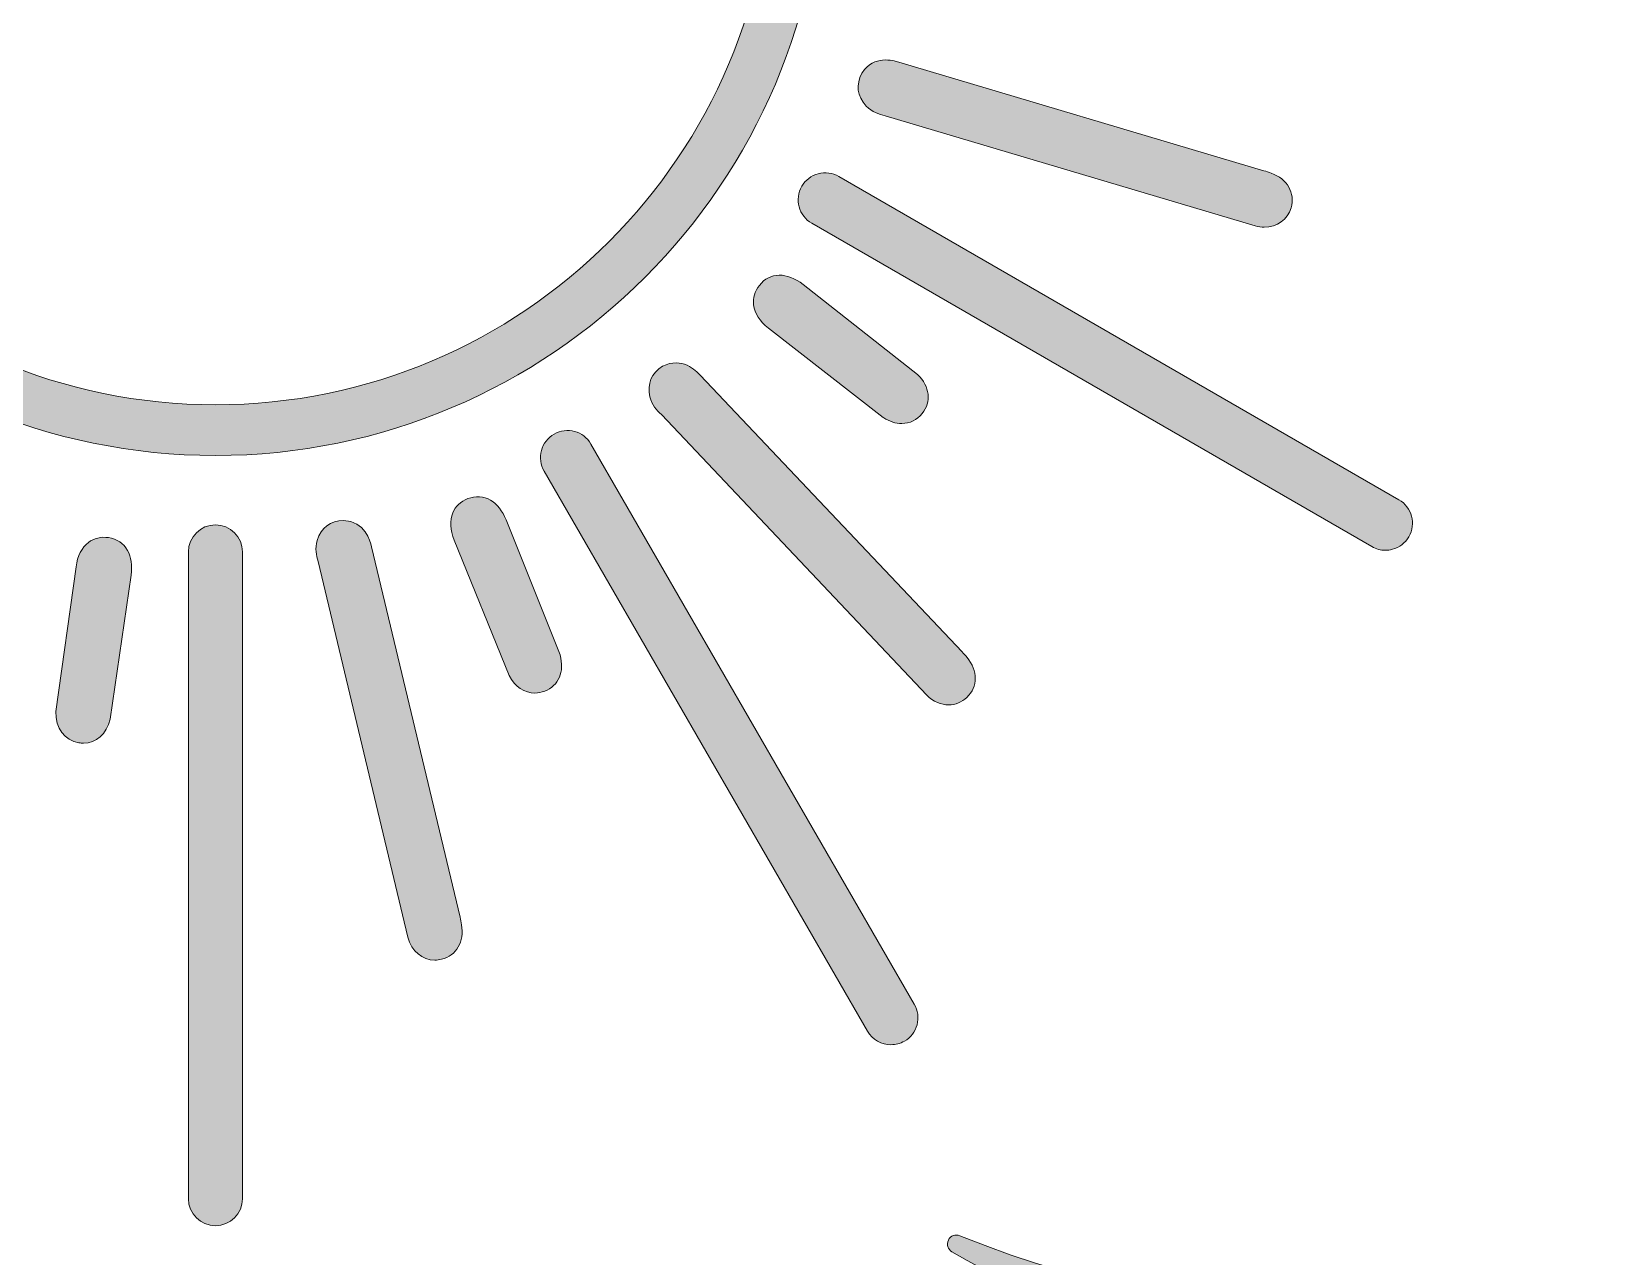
# Model space of a CAD drawing. Header units: inches. Extents: x 12.8 to 22.7, y -25.3 to -13.2.
# Drawn here: x 16.78 to 20.418, y -21.14 to -18.334 of the extents above; entities that cross this region are included whole.
import ezdxf

# ---------------------------------------------------------------- set-up
doc = ezdxf.new("R2010")
doc.units = ezdxf.units.IN
doc.header["$MEASUREMENT"] = 0
doc.layers.add('Layer 1', color=7, linetype='Continuous')

msp = doc.modelspace()

# ---------------------------------------------------------------- hatches: boundary and pattern name
at = {"layer": 'Layer 1', "true_color": 0xa16e58}
h = msp.add_hatch(color=35, dxfattribs=at)
h.dxf.hatch_style = 2
edge = h.paths.add_edge_path()
edge.add_spline(control_points=[(18.5936, -17.9121), (18.5936, -17.1442), (17.9689, -16.5195), (17.201, -16.5195), (16.4331, -16.5195), (15.8084, -17.1442), (15.8084, -17.9121), (15.8084, -18.68), (16.4331, -19.3047), (17.201, -19.3047), (17.9689, -19.3047), (18.5936, -18.68), (18.5936, -17.9121)], knot_values=[0, 0, 0, 0, 1, 1, 1, 2, 2, 2, 3, 3, 3, 4, 4, 4, 4], degree=3, periodic=1)
edge = h.paths.add_edge_path()
edge.add_spline(control_points=[(17.201, -19.1885), (16.4972, -19.1885), (15.9246, -18.6159), (15.9246, -17.9121), (15.9246, -17.2083), (16.4972, -16.6357), (17.201, -16.6357), (17.9048, -16.6357), (18.4774, -17.2083), (18.4774, -17.9121), (18.4774, -18.6159), (17.9048, -19.1885), (17.201, -19.1885)], knot_values=[0, 0, 0, 0, 1, 1, 1, 2, 2, 2, 3, 3, 3, 4, 4, 4, 4], degree=3, periodic=1)
h = msp.add_hatch(color=35, dxfattribs=at)
h.dxf.hatch_style = 2
edge = h.paths.add_edge_path()
edge.add_spline(control_points=[(22.446, -18.0345), (22.4061, -17.9379), (22.3606, -17.8447), (22.3098, -17.7551), (22.0392, -17.2779), (21.6179, -16.9051), (21.0986, -16.6894), (20.989, -16.6442), (20.8758, -16.6064), (20.762, -16.5774), (20.7515, -16.5747), (20.7406, -16.5806), (20.7372, -16.5909), (20.7338, -16.6012), (20.7388, -16.6124), (20.7488, -16.6166), (21.9854, -17.1338), (22.561, -18.5184), (22.0593, -19.7688), (21.5456, -20.9965), (20.1315, -21.5903), (18.9069, -21.0924), (18.8968, -21.0883), (18.8852, -21.0926), (18.8804, -21.1024), (18.8756, -21.1123), (18.8792, -21.1241), (18.8886, -21.1295), (18.9818, -21.1838), (19.0798, -21.2324), (19.1799, -21.2741), (19.3405, -21.3413), (19.505, -21.3912), (19.6712, -21.4243), (19.5184, -21.4925), (19.3786, -21.5902), (19.2322, -21.6707), (19.0437, -21.7743), (18.8495, -21.8681), (18.6493, -21.9469), (18.3478, -22.0656), (18.0386, -22.1825), (17.7902, -22.3973), (17.6845, -22.4887), (17.5753, -22.5751), (17.456, -22.6486), (17.1678, -22.8264), (16.9809, -23.1131), (16.8067, -23.3951), (16.6192, -23.6988), (16.4255, -23.9954), (16.1544, -24.2326), (15.9203, -24.4375), (16.4251, -24.8159), (16.567, -24.9211), (16.8192, -25.1081), (17.1196, -25.2442), (17.4376, -25.2498), (17.4626, -25.2502), (17.479, -25.2424), (17.4941, -25.2236), (17.7166, -24.9472), (18.0641, -24.8319), (18.399, -24.76), (18.7917, -24.6757), (19.184, -24.6205), (19.5659, -24.4896), (19.7834, -24.415), (19.9872, -24.2975), (20.1126, -24.0992), (20.2543, -23.8751), (20.4248, -23.6718), (20.6027, -23.479), (20.6398, -23.4387), (20.6752, -23.3967), (20.6954, -23.3444), (20.707, -23.3143), (20.7139, -23.2837), (20.7087, -23.2512), (20.7067, -23.2384), (20.7034, -23.2322), (20.6892, -23.2427), (20.6194, -23.2938), (20.5479, -23.3427), (20.4789, -23.3949), (20.3478, -23.494), (20.2222, -23.5999), (20.0949, -23.7038), (20.0895, -23.7082), (20.0836, -23.7123), (20.0772, -23.7149), (20.0712, -23.7174), (20.065, -23.7155), (20.0608, -23.7098), (20.0563, -23.7039), (20.0573, -23.698), (20.0616, -23.6929), (20.0655, -23.6882), (20.0702, -23.684), (20.075, -23.6801), (20.1853, -23.5906), (20.294, -23.499), (20.4063, -23.4118), (20.5135, -23.3286), (20.6271, -23.2544), (20.7327, -23.1689), (20.7988, -23.1154), (20.8707, -23.0618), (20.9122, -22.9857), (20.9143, -22.9819), (20.9179, -22.9757), (20.9165, -22.9739), (20.9126, -22.9689), (20.9072, -22.973), (20.9024, -22.9748), (20.8983, -22.9763), (20.894, -22.9775), (20.8899, -22.9792), (20.7305, -23.0496), (20.5635, -23.1027), (20.4026, -23.17), (20.2379, -23.2388), (20.0763, -23.3159), (19.9206, -23.4033), (19.9091, -23.4098), (19.8948, -23.4188), (19.8866, -23.4013), (19.8787, -23.3845), (19.8962, -23.3824), (19.9061, -23.3763), (19.9724, -23.3353), (20.0453, -23.3074), (20.1142, -23.2718), (20.3694, -23.14), (20.6399, -23.0427), (20.9076, -22.9403), (20.992, -22.9079), (21.0757, -22.8866), (21.1354, -22.8149), (21.23, -22.7013), (21.2542, -22.5446), (21.2893, -22.4056), (21.349, -22.1684), (21.4356, -21.9342), (21.4744, -21.6927), (21.4939, -21.5708), (21.4934, -21.4462), (21.5186, -21.3252), (21.5277, -21.281), (21.5355, -21.2366), (21.5308, -21.1912), (21.526, -21.1445), (21.4903, -21.1117), (21.4471, -21.1083), (21.8912, -20.8366), (22.2394, -20.4305), (22.446, -19.9344), (22.6962, -19.3337), (22.6962, -18.6412), (22.446, -18.0345)], knot_values=[0, 0, 0, 0, 1, 1, 1, 2, 2, 2, 3, 3, 3, 4, 4, 4, 5, 5, 5, 6, 6, 6, 7, 7, 7, 8, 8, 8, 9, 9, 9, 10, 10, 10, 11, 11, 11, 12, 12, 12, 13, 13, 13, 14, 14, 14, 15, 15, 15, 16, 16, 16, 17, 17, 17, 18, 18, 18, 19, 19, 19, 20, 20, 20, 21, 21, 21, 22, 22, 22, 23, 23, 23, 24, 24, 24, 25, 25, 25, 26, 26, 26, 27, 27, 27, 28, 28, 28, 29, 29, 29, 30, 30, 30, 31, 31, 31, 32, 32, 32, 33, 33, 33, 34, 34, 34, 35, 35, 35, 36, 36, 36, 37, 37, 37, 38, 38, 38, 39, 39, 39, 40, 40, 40, 41, 41, 41, 42, 42, 42, 43, 43, 43, 44, 44, 44, 45, 45, 45, 46, 46, 46, 47, 47, 47, 48, 48, 48, 49, 49, 49, 50, 50, 50, 51, 51, 51, 52, 52, 52, 53, 53, 53, 53], degree=3, periodic=1)
edge = h.paths.add_edge_path()
edge.add_spline(control_points=[(19.8856, -23.7071), (19.8911, -23.6973), (19.898, -23.6875), (19.9103, -23.6945), (19.9245, -23.7025), (19.9174, -23.7139), (19.9115, -23.724), (19.9097, -23.7271), (19.9076, -23.73), (19.906, -23.7331), (19.8277, -23.8769), (19.7042, -23.9596), (19.5487, -24.0011), (19.4823, -24.0188), (19.4145, -24.0316), (19.3503, -24.057), (19.3471, -24.0582), (19.3436, -24.0589), (19.3403, -24.0598), (19.3326, -24.0596), (19.3259, -24.0576), (19.3237, -24.0494), (19.3208, -24.0387), (19.3266, -24.0323), (19.3359, -24.0292), (19.3652, -24.0196), (19.3943, -24.0092), (19.424, -24.0013), (19.4836, -23.9855), (19.5431, -23.9696), (19.6019, -23.9506), (19.7261, -23.9104), (19.8148, -23.8295), (19.8788, -23.7184), (19.881, -23.7146), (19.8834, -23.7109), (19.8856, -23.7071)], knot_values=[0, 0, 0, 0, 1, 1, 1, 2, 2, 2, 3, 3, 3, 4, 4, 4, 5, 5, 5, 6, 6, 6, 7, 7, 7, 8, 8, 8, 9, 9, 9, 10, 10, 10, 11, 11, 11, 12, 12, 12, 12], degree=3, periodic=1)
edge = h.paths.add_edge_path()
edge.add_spline(control_points=[(21.0405, -21.5177), (20.9631, -21.6618), (20.8988, -21.8107), (20.8564, -21.9686), (20.8261, -22.0811), (20.7901, -22.2343), (20.6834, -22.3002), (20.5934, -22.3558), (20.4769, -22.3754), (20.3764, -22.4063), (20.219, -22.4549), (20.0655, -22.5238), (19.9035, -22.5562), (19.7955, -22.5778), (19.6877, -22.5757), (19.5825, -22.6135), (19.5103, -22.6395), (19.4365, -22.6608), (19.3617, -22.6778), (19.2698, -22.6986), (19.1765, -22.7128), (19.0827, -22.7215), (19.024, -22.727), (18.965, -22.7304), (18.906, -22.732), (18.9003, -22.7321), (18.8893, -22.7311), (18.8887, -22.727), (18.8884, -22.7245), (18.8938, -22.7188), (18.8989, -22.7155), (18.9185, -22.7027), (18.9278, -22.6953), (18.9413, -22.6839), (18.9803, -22.6508), (19.0212, -22.6199), (19.0617, -22.5886), (19.3279, -22.3833), (19.635, -22.2407), (19.8794, -22.0065), (19.9887, -21.9017), (20.099, -21.7866), (20.1147, -21.6284), (20.1203, -21.571), (20.1131, -21.5185), (20.0895, -21.4712), (20.1128, -21.4718), (20.1361, -21.4725), (20.1594, -21.4725), (20.1533, -21.4869), (20.1483, -21.5021), (20.1454, -21.5187), (20.133, -21.5892), (20.1439, -21.6582), (20.1662, -21.7248), (20.2027, -21.8337), (20.2606, -21.9315), (20.331, -22.0221), (20.3545, -22.0524), (20.3749, -22.084), (20.3802, -22.1232), (20.3845, -22.1547), (20.3908, -22.1858), (20.3925, -22.2177), (20.3948, -22.261), (20.4042, -22.3033), (20.4108, -22.3461), (20.4127, -22.3578), (20.4154, -22.3657), (20.431, -22.361), (20.4978, -22.3408), (20.5639, -22.319), (20.6289, -22.2938), (20.6776, -22.275), (20.7133, -22.2418), (20.7345, -22.1921), (20.7627, -22.1263), (20.7845, -22.0582), (20.8103, -21.9916), (20.815, -21.9795), (20.8152, -21.967), (20.811, -21.9552), (20.7916, -21.9004), (20.7762, -21.8432), (20.7404, -21.7961), (20.6716, -21.7055), (20.6006, -21.6164), (20.5312, -21.5262), (20.5114, -21.5005), (20.4904, -21.4759), (20.4682, -21.4526), (20.6815, -21.4254), (20.8921, -21.3708), (21.0952, -21.2873), (21.153, -21.2636), (21.2091, -21.2371), (21.2645, -21.2094), (21.1707, -21.2961), (21.0989, -21.4089), (21.0405, -21.5177)], knot_values=[0, 0, 0, 0, 1, 1, 1, 2, 2, 2, 3, 3, 3, 4, 4, 4, 5, 5, 5, 6, 6, 6, 7, 7, 7, 8, 8, 8, 9, 9, 9, 10, 10, 10, 11, 11, 11, 12, 12, 12, 13, 13, 13, 14, 14, 14, 15, 15, 15, 16, 16, 16, 17, 17, 17, 18, 18, 18, 19, 19, 19, 20, 20, 20, 21, 21, 21, 22, 22, 22, 23, 23, 23, 24, 24, 24, 25, 25, 25, 26, 26, 26, 27, 27, 27, 28, 28, 28, 29, 29, 29, 30, 30, 30, 31, 31, 31, 32, 32, 32, 33, 33, 33, 33], degree=3, periodic=1)
h = msp.add_hatch(color=35, dxfattribs=at)
h.dxf.hatch_style = 2
edge = h.paths.add_edge_path()
edge.add_spline(control_points=[(18.6824, -18.4287), (18.6679, -18.455), (18.6713, -18.4811), (18.6923, -18.504), (18.705, -18.518), (18.7212, -18.5223), (18.7355, -18.5261), (18.7355, -18.5261), (19.5834, -18.7786), (19.5834, -18.7786), (19.5905, -18.7805), (19.5976, -18.7814), (19.6043, -18.7814), (19.6335, -18.7814), (19.6577, -18.7647), (19.6657, -18.7371), (19.6754, -18.7032), (19.6571, -18.6712), (19.62, -18.6577), (19.6146, -18.6557), (19.6091, -18.6537), (19.6036, -18.6521), (19.6036, -18.6521), (18.767, -18.4035), (18.767, -18.4035), (18.7529, -18.3993), (18.71, -18.3866), (18.683, -18.4276), (18.683, -18.4276), (18.6824, -18.4287), (18.6824, -18.4287)], knot_values=[0, 0, 0, 0, 1, 1, 1, 2, 2, 2, 3, 3, 3, 4, 4, 4, 5, 5, 5, 6, 6, 6, 7, 7, 7, 8, 8, 8, 9, 9, 9, 10, 10, 10, 10], degree=3, periodic=1)
h = msp.add_hatch(color=35, dxfattribs=at)
h.dxf.hatch_style = 2
edge = h.paths.add_edge_path()
edge.add_spline(control_points=[(19.8817, -19.5219), (19.8871, -19.5219), (19.8925, -19.5212), (19.8978, -19.5197), (19.9138, -19.5155), (19.9272, -19.5052), (19.9355, -19.4908), (19.9525, -19.4613), (19.9424, -19.4233), (19.9128, -19.4062), (19.9128, -19.4062), (18.6293, -18.6652), (18.6293, -18.6652), (18.615, -18.6569), (18.5983, -18.6548), (18.5823, -18.659), (18.5663, -18.6633), (18.5529, -18.6735), (18.5446, -18.6879), (18.5276, -18.7174), (18.5377, -18.7554), (18.5673, -18.7725), (18.5673, -18.7725), (19.8508, -19.5135), (19.8508, -19.5135), (19.8603, -19.5191), (19.871, -19.5219), (19.8817, -19.5219)], knot_values=[0, 0, 0, 0, 1, 1, 1, 2, 2, 2, 3, 3, 3, 4, 4, 4, 5, 5, 5, 6, 6, 6, 7, 7, 7, 8, 8, 8, 9, 9, 9, 9], degree=3, periodic=1)
h = msp.add_hatch(color=35, dxfattribs=at)
h.dxf.hatch_style = 2
edge = h.paths.add_edge_path()
edge.add_spline(control_points=[(18.468, -19.0126), (18.468, -19.0126), (18.7311, -19.2176), (18.7311, -19.2176), (18.7311, -19.2176), (18.7323, -19.2184), (18.7323, -19.2184), (18.7458, -19.2271), (18.76, -19.2313), (18.7735, -19.2313), (18.7917, -19.2313), (18.8086, -19.2236), (18.8207, -19.2084), (18.842, -19.1817), (18.8382, -19.1471), (18.8097, -19.1191), (18.8097, -19.1191), (18.5475, -18.9129), (18.5475, -18.9129), (18.5106, -18.8838), (18.4713, -18.8845), (18.4474, -18.9148), (18.4367, -18.9284), (18.432, -18.944), (18.4339, -18.9598), (18.4363, -18.9789), (18.4481, -18.9971), (18.468, -19.0126)], knot_values=[0, 0, 0, 0, 1, 1, 1, 2, 2, 2, 3, 3, 3, 4, 4, 4, 5, 5, 5, 6, 6, 6, 7, 7, 7, 8, 8, 8, 9, 9, 9, 9], degree=3, periodic=1)
h = msp.add_hatch(color=35, dxfattribs=at)
h.dxf.hatch_style = 2
edge = h.paths.add_edge_path()
edge.add_spline(control_points=[(18.8813, -19.876), (18.8964, -19.876), (18.9111, -19.8703), (18.923, -19.8589), (18.9484, -19.8344), (18.9484, -19.7976), (18.9231, -19.7673), (18.9194, -19.7629), (18.9157, -19.7585), (18.9117, -19.7543), (18.9117, -19.7543), (18.3115, -19.1207), (18.3115, -19.1207), (18.3014, -19.11), (18.2705, -19.0776), (18.2256, -19.1002), (18.1999, -19.1157), (18.1898, -19.14), (18.1965, -19.1703), (18.2006, -19.1888), (18.2124, -19.2006), (18.2228, -19.2111), (18.2228, -19.2111), (18.8309, -19.8538), (18.8309, -19.8538), (18.8458, -19.8685), (18.8638, -19.876), (18.8813, -19.876)], knot_values=[0, 0, 0, 0, 1, 1, 1, 2, 2, 2, 3, 3, 3, 4, 4, 4, 5, 5, 5, 6, 6, 6, 7, 7, 7, 8, 8, 8, 9, 9, 9, 9], degree=3, periodic=1)
h = msp.add_hatch(color=35, dxfattribs=at)
h.dxf.hatch_style = 2
edge = h.paths.add_edge_path()
edge.add_spline(control_points=[(18.7488, -20.6548), (18.7594, -20.6548), (18.77, -20.6522), (18.7797, -20.6466), (18.7941, -20.6383), (18.8043, -20.6249), (18.8086, -20.609), (18.8129, -20.593), (18.8107, -20.5763), (18.8024, -20.5619), (18.8024, -20.5619), (18.0614, -19.2784), (18.0614, -19.2784), (18.0444, -19.2489), (18.0064, -19.2386), (17.9768, -19.2558), (17.9624, -19.264), (17.9522, -19.2774), (17.9479, -19.2934), (17.9436, -19.3094), (17.9458, -19.3261), (17.9541, -19.3404), (17.9541, -19.3404), (18.6951, -20.6239), (18.6951, -20.6239), (18.7065, -20.6438), (18.7274, -20.6548), (18.7488, -20.6548)], knot_values=[0, 0, 0, 0, 1, 1, 1, 2, 2, 2, 3, 3, 3, 4, 4, 4, 5, 5, 5, 6, 6, 6, 7, 7, 7, 8, 8, 8, 9, 9, 9, 9], degree=3, periodic=1)
h = msp.add_hatch(color=35, dxfattribs=at)
h.dxf.hatch_style = 2
edge = h.paths.add_edge_path()
edge.add_spline(control_points=[(17.933, -19.849), (17.9404, -19.849), (17.948, -19.8475), (17.9555, -19.8446), (17.9873, -19.8321), (18.0013, -19.8002), (17.9907, -19.7617), (17.9907, -19.7617), (17.8668, -19.4521), (17.8668, -19.4521), (17.8585, -19.4315), (17.8464, -19.416), (17.8316, -19.4072), (17.8157, -19.3977), (17.797, -19.3965), (17.7791, -19.4036), (17.7629, -19.4101), (17.7511, -19.4213), (17.7449, -19.436), (17.7374, -19.4536), (17.7385, -19.4753), (17.748, -19.4986), (17.748, -19.4986), (17.874, -19.8091), (17.874, -19.8091), (17.8872, -19.8346), (17.9093, -19.849), (17.933, -19.849)], knot_values=[0, 0, 0, 0, 1, 1, 1, 2, 2, 2, 3, 3, 3, 4, 4, 4, 5, 5, 5, 6, 6, 6, 7, 7, 7, 8, 8, 8, 9, 9, 9, 9], degree=3, periodic=1)
h = msp.add_hatch(color=35, dxfattribs=at)
h.dxf.hatch_style = 2
edge = h.paths.add_edge_path()
edge.add_spline(control_points=[(17.6417, -20.4085), (17.6505, -20.4408), (17.6753, -20.461), (17.7038, -20.461), (17.7087, -20.461), (17.7138, -20.4603), (17.7189, -20.4591), (17.7531, -20.4506), (17.7716, -20.4187), (17.7648, -20.3798), (17.7638, -20.3741), (17.7628, -20.3685), (17.7614, -20.3628), (17.7614, -20.3628), (17.5585, -19.5141), (17.5585, -19.5141), (17.5585, -19.5141), (17.5584, -19.514), (17.5584, -19.514), (17.555, -19.4997), (17.5445, -19.4562), (17.4943, -19.4533), (17.4642, -19.4539), (17.4434, -19.4699), (17.434, -19.4995), (17.4283, -19.5176), (17.4326, -19.5337), (17.4364, -19.5479), (17.4364, -19.5479), (17.6417, -20.4085), (17.6417, -20.4085)], knot_values=[0, 0, 0, 0, 1, 1, 1, 2, 2, 2, 3, 3, 3, 4, 4, 4, 5, 5, 5, 6, 6, 6, 7, 7, 7, 8, 8, 8, 9, 9, 9, 10, 10, 10, 10], degree=3, periodic=1)
h = msp.add_hatch(color=35, dxfattribs=at)
h.dxf.hatch_style = 2
edge = h.paths.add_edge_path()
edge.add_spline(control_points=[(16.9559, -19.4929), (16.9387, -19.4904), (16.9228, -19.4942), (16.9101, -19.5038), (16.8948, -19.5153), (16.8849, -19.5346), (16.8815, -19.5595), (16.8815, -19.5595), (16.8353, -19.8914), (16.8353, -19.8914), (16.8336, -19.9291), (16.8549, -19.9579), (16.8882, -19.9629), (16.8916, -19.9635), (16.895, -19.9637), (16.8983, -19.9637), (16.9274, -19.9637), (16.951, -19.9436), (16.96, -19.9088), (16.96, -19.9088), (17.0076, -19.5786), (17.0076, -19.5786), (17.0107, -19.5567), (17.008, -19.5372), (16.9996, -19.5222), (16.9905, -19.506), (16.975, -19.4956), (16.9559, -19.4929)], knot_values=[0, 0, 0, 0, 1, 1, 1, 2, 2, 2, 3, 3, 3, 4, 4, 4, 5, 5, 5, 6, 6, 6, 7, 7, 7, 8, 8, 8, 9, 9, 9, 9], degree=3, periodic=1)
h = msp.add_hatch(color=35, dxfattribs=at)
h.dxf.hatch_style = 2
edge = h.paths.add_edge_path()
edge.add_spline(control_points=[(17.139, -19.5256), (17.139, -19.5256), (17.139, -21.0076), (17.139, -21.0076), (17.139, -21.0418), (17.1668, -21.0696), (17.201, -21.0696), (17.2352, -21.0696), (17.263, -21.0418), (17.263, -21.0076), (17.263, -21.0076), (17.263, -19.5256), (17.263, -19.5256), (17.263, -19.4914), (17.2352, -19.4636), (17.201, -19.4636), (17.1668, -19.4636), (17.139, -19.4914), (17.139, -19.5256)], knot_values=[0, 0, 0, 0, 1, 1, 1, 2, 2, 2, 3, 3, 3, 4, 4, 4, 5, 5, 5, 6, 6, 6, 6], degree=3, periodic=1)

# ---------------------------------------------------------------- linework, layer by layer
at = {"layer": 'Layer 1', "lineweight": 0}
for points, knots in [([(18.5936, -17.9121), (18.5936, -17.1442), (17.9689, -16.5195), (17.201, -16.5195), (16.4331, -16.5195), (15.8084, -17.1442), (15.8084, -17.9121), (15.8084, -18.68), (16.4331, -19.3047), (17.201, -19.3047), (17.9689, -19.3047), (18.5936, -18.68), (18.5936, -17.9121)], [0, 0, 0, 0, 1, 1, 1, 2, 2, 2, 3, 3, 3, 4, 4, 4, 4]), ([(22.446, -18.0345), (22.4061, -17.9379), (22.3606, -17.8447), (22.3098, -17.7551), (22.0392, -17.2779), (21.6179, -16.9051), (21.0986, -16.6894), (20.989, -16.6442), (20.8758, -16.6064), (20.762, -16.5774), (20.7515, -16.5747), (20.7406, -16.5806), (20.7372, -16.5909), (20.7338, -16.6012), (20.7388, -16.6124), (20.7488, -16.6166), (21.9854, -17.1338), (22.561, -18.5184), (22.0593, -19.7688), (21.5456, -20.9965), (20.1315, -21.5903), (18.9069, -21.0924), (18.8968, -21.0883), (18.8852, -21.0926), (18.8804, -21.1024), (18.8756, -21.1123), (18.8792, -21.1241), (18.8886, -21.1295), (18.9818, -21.1838), (19.0798, -21.2324), (19.1799, -21.2741), (19.3405, -21.3413), (19.505, -21.3912), (19.6712, -21.4243), (19.5184, -21.4925), (19.3786, -21.5902), (19.2322, -21.6707), (19.0437, -21.7743), (18.8495, -21.8681), (18.6493, -21.9469), (18.3478, -22.0656), (18.0386, -22.1825), (17.7902, -22.3973), (17.6845, -22.4887), (17.5753, -22.5751), (17.456, -22.6486), (17.1678, -22.8264), (16.9809, -23.1131), (16.8067, -23.3951), (16.6192, -23.6988), (16.4255, -23.9954), (16.1544, -24.2326), (15.9203, -24.4375), (16.4251, -24.8159), (16.567, -24.9211), (16.8192, -25.1081), (17.1196, -25.2442), (17.4376, -25.2498), (17.4626, -25.2502), (17.479, -25.2424), (17.4941, -25.2236), (17.7166, -24.9472), (18.0641, -24.8319), (18.399, -24.76), (18.7917, -24.6757), (19.184, -24.6205), (19.5659, -24.4896), (19.7834, -24.415), (19.9872, -24.2975), (20.1126, -24.0992), (20.2543, -23.8751), (20.4248, -23.6718), (20.6027, -23.479), (20.6398, -23.4387), (20.6752, -23.3967), (20.6954, -23.3444), (20.707, -23.3143), (20.7139, -23.2837), (20.7087, -23.2512), (20.7067, -23.2384), (20.7034, -23.2322), (20.6892, -23.2427), (20.6194, -23.2938), (20.5479, -23.3427), (20.4789, -23.3949), (20.3478, -23.494), (20.2222, -23.5999), (20.0949, -23.7038), (20.0895, -23.7082), (20.0836, -23.7123), (20.0772, -23.7149), (20.0712, -23.7174), (20.065, -23.7155), (20.0608, -23.7098), (20.0563, -23.7039), (20.0573, -23.698), (20.0616, -23.6929), (20.0655, -23.6882), (20.0702, -23.684), (20.075, -23.6801), (20.1853, -23.5906), (20.294, -23.499), (20.4063, -23.4118), (20.5135, -23.3286), (20.6271, -23.2544), (20.7327, -23.1689), (20.7988, -23.1154), (20.8707, -23.0618), (20.9122, -22.9857), (20.9143, -22.9819), (20.9179, -22.9757), (20.9165, -22.9739), (20.9126, -22.9689), (20.9072, -22.973), (20.9024, -22.9748), (20.8983, -22.9763), (20.894, -22.9775), (20.8899, -22.9792), (20.7305, -23.0496), (20.5635, -23.1027), (20.4026, -23.17), (20.2379, -23.2388), (20.0763, -23.3159), (19.9206, -23.4033), (19.9091, -23.4098), (19.8948, -23.4188), (19.8866, -23.4013), (19.8787, -23.3845), (19.8962, -23.3824), (19.9061, -23.3763), (19.9724, -23.3353), (20.0453, -23.3074), (20.1142, -23.2718), (20.3694, -23.14), (20.6399, -23.0427), (20.9076, -22.9403), (20.992, -22.9079), (21.0757, -22.8866), (21.1354, -22.8149), (21.23, -22.7013), (21.2542, -22.5446), (21.2893, -22.4056), (21.349, -22.1684), (21.4356, -21.9342), (21.4744, -21.6927), (21.4939, -21.5708), (21.4934, -21.4462), (21.5186, -21.3252), (21.5277, -21.281), (21.5355, -21.2366), (21.5308, -21.1912), (21.526, -21.1445), (21.4903, -21.1117), (21.4471, -21.1083), (21.8912, -20.8366), (22.2394, -20.4305), (22.446, -19.9344), (22.6962, -19.3337), (22.6962, -18.6412), (22.446, -18.0345)], [0, 0, 0, 0, 1, 1, 1, 2, 2, 2, 3, 3, 3, 4, 4, 4, 5, 5, 5, 6, 6, 6, 7, 7, 7, 8, 8, 8, 9, 9, 9, 10, 10, 10, 11, 11, 11, 12, 12, 12, 13, 13, 13, 14, 14, 14, 15, 15, 15, 16, 16, 16, 17, 17, 17, 18, 18, 18, 19, 19, 19, 20, 20, 20, 21, 21, 21, 22, 22, 22, 23, 23, 23, 24, 24, 24, 25, 25, 25, 26, 26, 26, 27, 27, 27, 28, 28, 28, 29, 29, 29, 30, 30, 30, 31, 31, 31, 32, 32, 32, 33, 33, 33, 34, 34, 34, 35, 35, 35, 36, 36, 36, 37, 37, 37, 38, 38, 38, 39, 39, 39, 40, 40, 40, 41, 41, 41, 42, 42, 42, 43, 43, 43, 44, 44, 44, 45, 45, 45, 46, 46, 46, 47, 47, 47, 48, 48, 48, 49, 49, 49, 50, 50, 50, 51, 51, 51, 52, 52, 52, 53, 53, 53, 53]), ([(17.201, -19.1885), (16.4972, -19.1885), (15.9246, -18.6159), (15.9246, -17.9121), (15.9246, -17.2083), (16.4972, -16.6357), (17.201, -16.6357), (17.9048, -16.6357), (18.4774, -17.2083), (18.4774, -17.9121), (18.4774, -18.6159), (17.9048, -19.1885), (17.201, -19.1885)], [0, 0, 0, 0, 1, 1, 1, 2, 2, 2, 3, 3, 3, 4, 4, 4, 4]), ([(18.6824, -18.4287), (18.6679, -18.455), (18.6713, -18.4811), (18.6923, -18.504), (18.705, -18.518), (18.7212, -18.5223), (18.7355, -18.5261), (18.7355, -18.5261), (19.5834, -18.7786), (19.5834, -18.7786), (19.5905, -18.7805), (19.5976, -18.7814), (19.6043, -18.7814), (19.6335, -18.7814), (19.6577, -18.7647), (19.6657, -18.7371), (19.6754, -18.7032), (19.6571, -18.6712), (19.62, -18.6577), (19.6146, -18.6557), (19.6091, -18.6537), (19.6036, -18.6521), (19.6036, -18.6521), (18.767, -18.4035), (18.767, -18.4035), (18.7529, -18.3993), (18.71, -18.3866), (18.683, -18.4276), (18.683, -18.4276), (18.6824, -18.4287), (18.6824, -18.4287)], [0, 0, 0, 0, 1, 1, 1, 2, 2, 2, 3, 3, 3, 4, 4, 4, 5, 5, 5, 6, 6, 6, 7, 7, 7, 8, 8, 8, 9, 9, 9, 10, 10, 10, 10]), ([(19.8817, -19.5219), (19.8871, -19.5219), (19.8925, -19.5212), (19.8978, -19.5197), (19.9138, -19.5155), (19.9272, -19.5052), (19.9355, -19.4908), (19.9525, -19.4613), (19.9424, -19.4233), (19.9128, -19.4062), (19.9128, -19.4062), (18.6293, -18.6652), (18.6293, -18.6652), (18.615, -18.6569), (18.5983, -18.6548), (18.5823, -18.659), (18.5663, -18.6633), (18.5529, -18.6735), (18.5446, -18.6879), (18.5276, -18.7174), (18.5377, -18.7554), (18.5673, -18.7725), (18.5673, -18.7725), (19.8508, -19.5135), (19.8508, -19.5135), (19.8603, -19.5191), (19.871, -19.5219), (19.8817, -19.5219)], [0, 0, 0, 0, 1, 1, 1, 2, 2, 2, 3, 3, 3, 4, 4, 4, 5, 5, 5, 6, 6, 6, 7, 7, 7, 8, 8, 8, 9, 9, 9, 9]), ([(18.468, -19.0126), (18.468, -19.0126), (18.7311, -19.2176), (18.7311, -19.2176), (18.7311, -19.2176), (18.7323, -19.2184), (18.7323, -19.2184), (18.7458, -19.2271), (18.76, -19.2313), (18.7735, -19.2313), (18.7917, -19.2313), (18.8086, -19.2236), (18.8207, -19.2084), (18.842, -19.1817), (18.8382, -19.1471), (18.8097, -19.1191), (18.8097, -19.1191), (18.5475, -18.9129), (18.5475, -18.9129), (18.5106, -18.8838), (18.4713, -18.8845), (18.4474, -18.9148), (18.4367, -18.9284), (18.432, -18.944), (18.4339, -18.9598), (18.4363, -18.9789), (18.4481, -18.9971), (18.468, -19.0126)], [0, 0, 0, 0, 1, 1, 1, 2, 2, 2, 3, 3, 3, 4, 4, 4, 5, 5, 5, 6, 6, 6, 7, 7, 7, 8, 8, 8, 9, 9, 9, 9]), ([(18.8813, -19.876), (18.8964, -19.876), (18.9111, -19.8703), (18.923, -19.8589), (18.9484, -19.8344), (18.9484, -19.7976), (18.9231, -19.7673), (18.9194, -19.7629), (18.9157, -19.7585), (18.9117, -19.7543), (18.9117, -19.7543), (18.3115, -19.1207), (18.3115, -19.1207), (18.3014, -19.11), (18.2705, -19.0776), (18.2256, -19.1002), (18.1999, -19.1157), (18.1898, -19.14), (18.1965, -19.1703), (18.2006, -19.1888), (18.2124, -19.2006), (18.2228, -19.2111), (18.2228, -19.2111), (18.8309, -19.8538), (18.8309, -19.8538), (18.8458, -19.8685), (18.8638, -19.876), (18.8813, -19.876)], [0, 0, 0, 0, 1, 1, 1, 2, 2, 2, 3, 3, 3, 4, 4, 4, 5, 5, 5, 6, 6, 6, 7, 7, 7, 8, 8, 8, 9, 9, 9, 9]), ([(18.7488, -20.6548), (18.7594, -20.6548), (18.77, -20.6522), (18.7797, -20.6466), (18.7941, -20.6383), (18.8043, -20.6249), (18.8086, -20.609), (18.8129, -20.593), (18.8107, -20.5763), (18.8024, -20.5619), (18.8024, -20.5619), (18.0614, -19.2784), (18.0614, -19.2784), (18.0444, -19.2489), (18.0064, -19.2386), (17.9768, -19.2558), (17.9624, -19.264), (17.9522, -19.2774), (17.9479, -19.2934), (17.9436, -19.3094), (17.9458, -19.3261), (17.9541, -19.3404), (17.9541, -19.3404), (18.6951, -20.6239), (18.6951, -20.6239), (18.7065, -20.6438), (18.7274, -20.6548), (18.7488, -20.6548)], [0, 0, 0, 0, 1, 1, 1, 2, 2, 2, 3, 3, 3, 4, 4, 4, 5, 5, 5, 6, 6, 6, 7, 7, 7, 8, 8, 8, 9, 9, 9, 9]), ([(17.933, -19.849), (17.9404, -19.849), (17.948, -19.8475), (17.9555, -19.8446), (17.9873, -19.8321), (18.0013, -19.8002), (17.9907, -19.7617), (17.9907, -19.7617), (17.8668, -19.4521), (17.8668, -19.4521), (17.8585, -19.4315), (17.8464, -19.416), (17.8316, -19.4072), (17.8157, -19.3977), (17.797, -19.3965), (17.7791, -19.4036), (17.7629, -19.4101), (17.7511, -19.4213), (17.7449, -19.436), (17.7374, -19.4536), (17.7385, -19.4753), (17.748, -19.4986), (17.748, -19.4986), (17.874, -19.8091), (17.874, -19.8091), (17.8872, -19.8346), (17.9093, -19.849), (17.933, -19.849)], [0, 0, 0, 0, 1, 1, 1, 2, 2, 2, 3, 3, 3, 4, 4, 4, 5, 5, 5, 6, 6, 6, 7, 7, 7, 8, 8, 8, 9, 9, 9, 9]), ([(17.6417, -20.4085), (17.6505, -20.4408), (17.6753, -20.461), (17.7038, -20.461), (17.7087, -20.461), (17.7138, -20.4603), (17.7189, -20.4591), (17.7531, -20.4506), (17.7716, -20.4187), (17.7648, -20.3798), (17.7638, -20.3741), (17.7628, -20.3685), (17.7614, -20.3628), (17.7614, -20.3628), (17.5585, -19.5141), (17.5585, -19.5141), (17.5585, -19.5141), (17.5584, -19.514), (17.5584, -19.514), (17.555, -19.4997), (17.5445, -19.4562), (17.4943, -19.4533), (17.4642, -19.4539), (17.4434, -19.4699), (17.434, -19.4995), (17.4283, -19.5176), (17.4326, -19.5337), (17.4364, -19.5479), (17.4364, -19.5479), (17.6417, -20.4085), (17.6417, -20.4085)], [0, 0, 0, 0, 1, 1, 1, 2, 2, 2, 3, 3, 3, 4, 4, 4, 5, 5, 5, 6, 6, 6, 7, 7, 7, 8, 8, 8, 9, 9, 9, 10, 10, 10, 10]), ([(16.9559, -19.4929), (16.9387, -19.4904), (16.9228, -19.4942), (16.9101, -19.5038), (16.8948, -19.5153), (16.8849, -19.5346), (16.8815, -19.5595), (16.8815, -19.5595), (16.8353, -19.8914), (16.8353, -19.8914), (16.8336, -19.9291), (16.8549, -19.9579), (16.8882, -19.9629), (16.8916, -19.9635), (16.895, -19.9637), (16.8983, -19.9637), (16.9274, -19.9637), (16.951, -19.9436), (16.96, -19.9088), (16.96, -19.9088), (17.0076, -19.5786), (17.0076, -19.5786), (17.0107, -19.5567), (17.008, -19.5372), (16.9996, -19.5222), (16.9905, -19.506), (16.975, -19.4956), (16.9559, -19.4929)], [0, 0, 0, 0, 1, 1, 1, 2, 2, 2, 3, 3, 3, 4, 4, 4, 5, 5, 5, 6, 6, 6, 7, 7, 7, 8, 8, 8, 9, 9, 9, 9]), ([(17.139, -19.5256), (17.139, -19.5256), (17.139, -21.0076), (17.139, -21.0076), (17.139, -21.0418), (17.1668, -21.0696), (17.201, -21.0696), (17.2352, -21.0696), (17.263, -21.0418), (17.263, -21.0076), (17.263, -21.0076), (17.263, -19.5256), (17.263, -19.5256), (17.263, -19.4914), (17.2352, -19.4636), (17.201, -19.4636), (17.1668, -19.4636), (17.139, -19.4914), (17.139, -19.5256)], [0, 0, 0, 0, 1, 1, 1, 2, 2, 2, 3, 3, 3, 4, 4, 4, 5, 5, 5, 6, 6, 6, 6])]:
    msp.add_open_spline(points, degree=3, knots=knots, dxfattribs=at)

doc.saveas('drawing.dxf')
